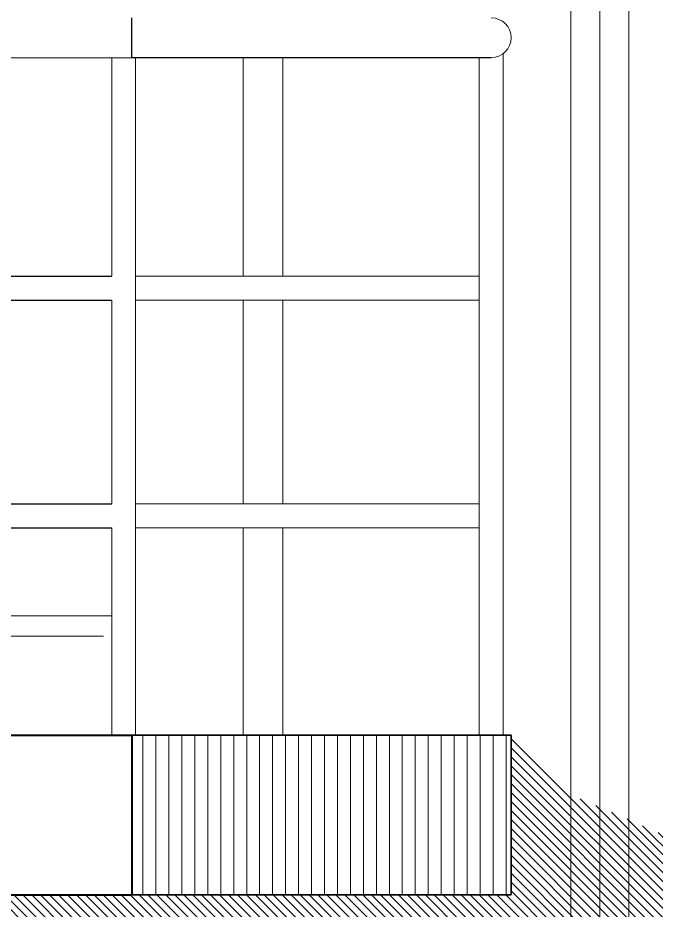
# Model space of a CAD drawing. Header units: millimetres. Extents: x 3779 to 7711, y 1445 to 3132.
# Drawn here: x 3975.957 to 3976.757, y 1453.155 to 1454.275 of the extents above; entities that cross this region are included whole.
import ezdxf

# ---------------------------------------------------------------- set-up
doc = ezdxf.new("R2010")
doc.units = ezdxf.units.MM
for name, color, linetype, lineweight in [('pluma 0.0', 33, 'Continuous', 0), ('pluma 1', 1, 'Continuous', 9), ('pluma 2', 2, 'Continuous', 20), ('pluma 2.5', 30, 'Continuous', 25), ('pluma 3', 251, 'Continuous', 30), ('pluma 3.5', 253, 'Continuous', 35), ('pluma 4', 34, 'Continuous', 40)]:
    doc.layers.add(name, color=color, linetype=linetype, lineweight=lineweight)

# ---------------------------------------------------------------- blocks, each defined once
blk = doc.blocks.new('ttryt')
at = {"layer": 'pluma 1'}
for p, q in [((1118.6396, 393.5141), (1118.6396, 393.2829)), ((1119.2894, 393.4071), (1118.5516, 393.4071)), ((1118.6396, 393.2829), (1118.5676, 393.3244)), ((1118.6396, 393.2829), (1118.7115, 393.3244))]:
    blk.add_line(p, q, dxfattribs=at)
at = {"layer": 'pluma 1', "linetype": 'Continuous'}
blk.add_circle((1118.6396, 393.4071), 0.015, dxfattribs=at)

msp = doc.modelspace()

# ---------------------------------------------------------------- hatches: boundary and pattern name
at = {"layer": 'pluma 0.0'}
h = msp.add_hatch(dxfattribs=at)
h.set_pattern_fill('LINE', color=256, scale=0.0025, angle=135)
h.set_pattern_definition([(135, (0, 0), (-0.005612660076, -0.005612660076), [])])
h.paths.add_polyline_path([(3976.6505, 1453.02), (3975.8893, 1453.02), (3975.8893, 1452.6745), (3975.0893, 1452.6745), (3975.0893, 1453.02), (3974.8049, 1453.02), (3973.7423, 1452.2761), (3976.6505, 1452.4893)])
h.paths.add_polyline_path([(3975.8893, 1453.02), (3975.0893, 1453.02), (3975.0893, 1452.6745), (3975.8893, 1452.6745)], flags=17)
h.paths.add_polyline_path([(3975.8893, 1453.1745), (3975.0893, 1453.1745), (3975.0893, 1453.02), (3975.8893, 1453.02)])
h.paths.add_polyline_path([(3975.0893, 1453.1745), (3975.0257, 1453.1745), (3974.8049, 1453.02), (3975.0893, 1453.02)])
h.paths.add_polyline_path([(3976.6505, 1453.2997), (3976.5755, 1453.3747), (3976.5755, 1453.1746), (3976.0998, 1453.1746), (3976.0998, 1453.1746), (3975.8893, 1453.1746), (3975.8893, 1453.02), (3976.6505, 1453.02)])
h.paths.add_polyline_path([(3976.9302, 1453.02), (3976.6505, 1453.02), (3976.6505, 1452.4893), (3977.4055, 1452.5447)])
h.paths.add_polyline_path([(3976.6505, 1453.2997), (3976.6505, 1453.02), (3976.9302, 1453.02)], flags=17)
h.paths.add_polyline_path([(3976.6505, 1453.2997), (3976.9302, 1453.02), (3977.3037, 1453.02)])
h.paths.add_polyline_path([(3977.8748, 1452.7754), (3977.3037, 1453.02), (3976.9302, 1453.02), (3977.4055, 1452.5447), (3977.8748, 1452.5791)])

# ---------------------------------------------------------------- linework, layer by layer
for p, q in [((3976.6869, 1455.9749), (3976.6869, 1452.4893)), ((3976.7233, 1455.9749), (3976.7233, 1452.4946)), ((3976.1135, 1453.3746), (3976.1135, 1453.1746)), ((3976.1298, 1453.3746), (3976.1298, 1453.1746)), ((3976.146, 1453.3746), (3976.1461, 1453.1746)), ((3976.1623, 1453.3746), (3976.1623, 1453.1746)), ((3976.1786, 1453.3746), (3976.1786, 1453.1746)), ((3976.1949, 1453.3746), (3976.1949, 1453.1746)), ((3976.2111, 1453.3746), (3976.2112, 1453.1746)), ((3976.2274, 1453.3746), (3976.2274, 1453.1746)), ((3976.2437, 1453.3746), (3976.2437, 1453.1746)), ((3976.2599, 1453.3746), (3976.26, 1453.1746)), ((3976.2762, 1453.3746), (3976.2762, 1453.1746)), ((3976.2925, 1453.3746), (3976.2925, 1453.1746)), ((3976.3088, 1453.3746), (3976.3088, 1453.1746)), ((3976.325, 1453.3746), (3976.3251, 1453.1746)), ((3976.3413, 1453.3746), (3976.3413, 1453.1746)), ((3976.3576, 1453.3746), (3976.3576, 1453.1746)), ((3976.3738, 1453.3746), (3976.3739, 1453.1746)), ((3976.3901, 1453.3746), (3976.3901, 1453.1746)), ((3976.4064, 1453.3746), (3976.4064, 1453.1746)), ((3976.4227, 1453.3746), (3976.4227, 1453.1746)), ((3976.4389, 1453.3747), (3976.439, 1453.1747)), ((3976.4552, 1453.3747), (3976.4552, 1453.1747)), ((3976.4715, 1453.3747), (3976.4715, 1453.1747)), ((3976.4877, 1453.3747), (3976.4878, 1453.1747)), ((3976.504, 1453.3747), (3976.504, 1453.1747)), ((3976.5203, 1453.3747), (3976.5203, 1453.1747)), ((3976.5366, 1453.3747), (3976.5366, 1453.1747)), ((3976.5528, 1453.3747), (3976.5529, 1453.1747)), ((3976.5691, 1453.3747), (3976.5691, 1453.1747))]:
    msp.add_line(p, q, dxfattribs=at)
at = {"layer": 'pluma 1'}
for p, q in [((3976.0744, 1454.2246), (3976.0744, 1453.9504)), ((3976.1044, 1454.2246), (3976.1044, 1453.3746)), ((3976.0744, 1453.9204), (3976.0744, 1453.6649)), ((3976.0744, 1453.6349), (3976.0744, 1453.3746))]:
    msp.add_line(p, q, dxfattribs=at)
for points in [[(3976.2394, 1453.9504), (3976.2394, 1454.2246)], [(3976.2394, 1453.9504), (3976.2394, 1454.2246)], [(3976.2394, 1453.6649), (3976.2394, 1453.9204)], [(3976.2394, 1453.6649), (3976.2394, 1453.9204)], [(3975.1394, 1453.6349), (3975.1394, 1453.3746), (3976.2394, 1453.3746), (3976.2394, 1453.6349)], [(3975.6894, 1453.6349), (3975.6894, 1453.3746), (3976.2394, 1453.3746), (3976.2394, 1453.6349)], [(3975.8394, 1453.6349), (3975.8394, 1453.5246), (3976.0744, 1453.5246)]]:
    msp.add_lwpolyline(points, dxfattribs=at)
at = {"layer": 'pluma 2'}
for p, q in [((3976.6505, 1455.9749), (3976.6505, 1452.4893)), ((3976.5355, 1454.2246), (3976.5355, 1453.3747)), ((3976.5655, 1454.2296), (3976.5655, 1453.3747)), ((3976.1044, 1453.9504), (3976.5355, 1453.9504)), ((3976.1044, 1453.9204), (3976.5355, 1453.9204)), ((3976.1044, 1453.6649), (3976.5355, 1453.6649)), ((3976.1044, 1453.6349), (3976.5355, 1453.6349))]:
    msp.add_line(p, q, dxfattribs=at)
for points in [[(3976.2891, 1453.9504), (3976.2891, 1454.2246)], [(3976.2891, 1453.6649), (3976.2891, 1453.9204)], [(3975.0893, 1453.6349), (3975.0893, 1453.3746), (3976.2891, 1453.3746), (3976.2891, 1453.6349)]]:
    msp.add_lwpolyline(points, dxfattribs=at)
for start, end in [(0, 90), (270, 0)]:
    msp.add_arc((3976.5505, 1454.2496), 0.025, start, end, dxfattribs=at)
at = {"layer": 'pluma 2.5'}
for p, q in [((3976.0998, 1454.2246), (3976.5505, 1454.2246)), ((3974.9398, 1453.9504), (3976.0744, 1453.9504)), ((3974.9398, 1453.9204), (3976.0744, 1453.9204)), ((3974.9398, 1453.6649), (3976.0744, 1453.6649)), ((3974.9398, 1453.6349), (3976.0744, 1453.6349))]:
    msp.add_line(p, q, dxfattribs=at)
at = {"layer": 'pluma 3'}
for p, q in [((3976.0998, 1454.2246), (3976.0998, 1454.2746)), ((3974.9406, 1454.2245), (3976.0998, 1454.2246))]:
    msp.add_line(p, q, dxfattribs=at)
at = {"layer": 'pluma 3.5'}
for p, q in [((3976.0998, 1453.3746), (3976.5755, 1453.3747)), ((3976.5755, 1453.3747), (3976.5755, 1453.1747)), ((3976.0998, 1453.1746), (3976.5755, 1453.1746))]:
    msp.add_line(p, q, dxfattribs=at)
at = {"layer": 'pluma 4'}
for p, q in [((3974.7998, 1453.3745), (3976.0998, 1453.3746)), ((3976.0998, 1453.3746), (3976.0998, 1453.1746)), ((3975.0257, 1453.1745), (3976.0998, 1453.1746))]:
    msp.add_line(p, q, dxfattribs=at)

# ---------------------------------------------------------------- block references
at = {"layer": 'pluma 1', "linetype": 'Continuous'}
msp.add_blockref('ttryt', (2856.7748, 1060.0918), dxfattribs=at)

doc.saveas('drawing.dxf')
